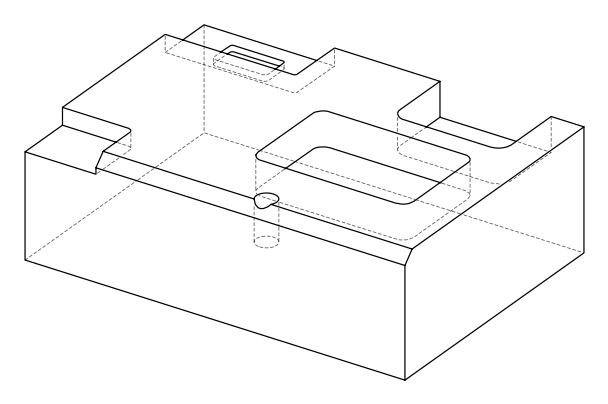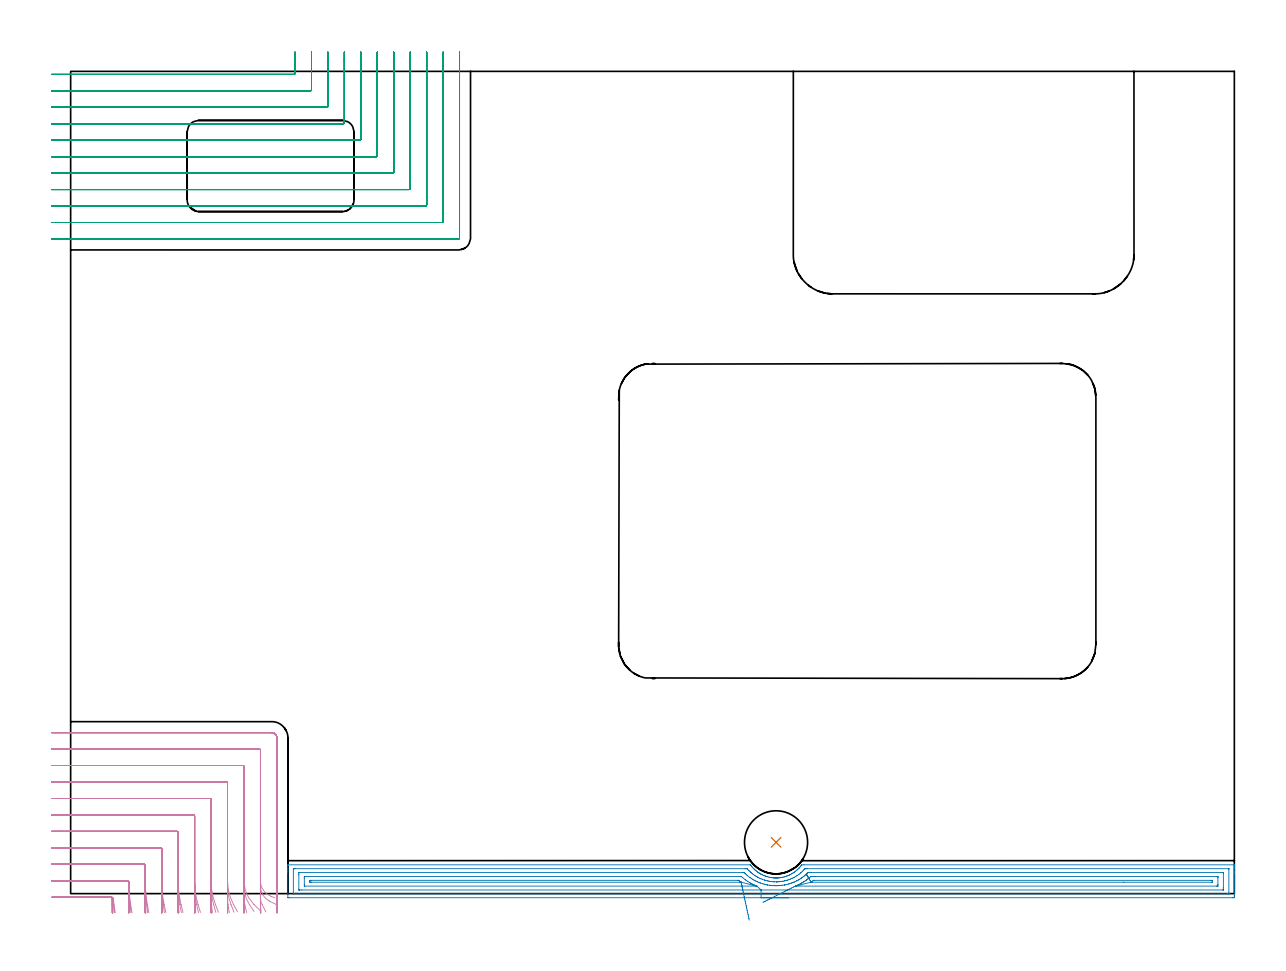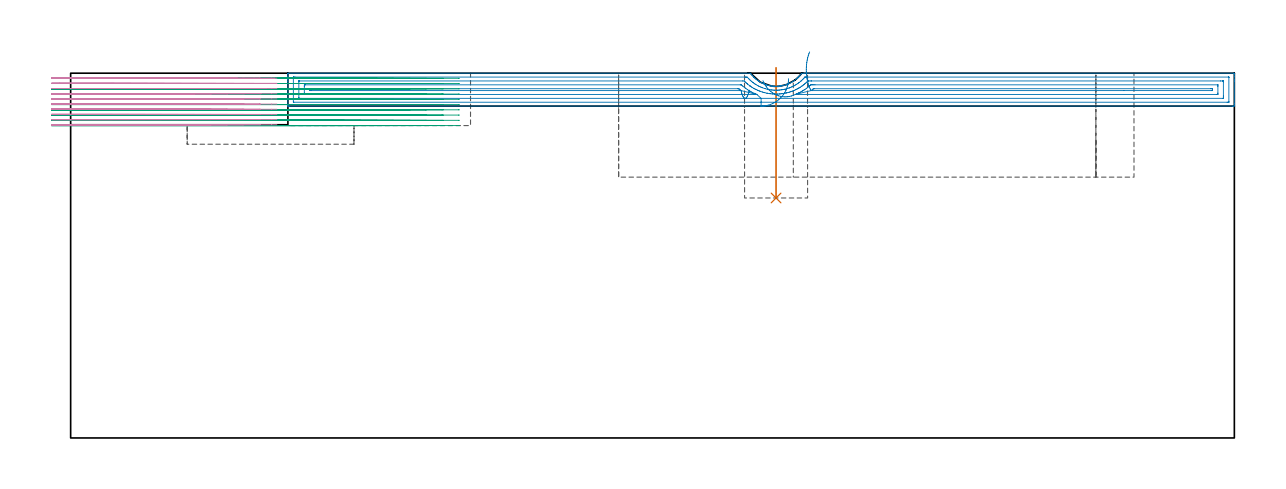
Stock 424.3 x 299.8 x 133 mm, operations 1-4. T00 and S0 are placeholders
(PLAN: 7 operations, 5 tool changes, 116.2 min)
(1 INDEXABLE_INSERT_DRILL_BLIND_HOLE_FROM_SOLID | STEP1POCKET | UGT0302_002 | 0.19 min | 18881 mm3)
(2 AREA_MILL | FG_CHAMFER_SURFACE | UGT0205_001 | 13.93 min | 25195 mm3)
(3 MILL_CORNER_NOTCH_RECTANGULAR | CORNER_NOTCH_RECTANGULAR | NXT0201_009 | Follow Part, ap 2, ae 75% | 37.62 min | 181220 mm3)
(4 MILL_CORNER_NOTCH_RECTANGULAR_1 | CORNER_NOTCH_RECTANGULAR_1 | NXT0201_009 | Follow Part, ap 2, ae 75% | 21.72 min | 92746 mm3)
(5 MILL_RECTANGULAR_POCKET | POCKET_RECTANGULAR_STRAIGHT | UGT0201_094 | Follow Part, ap 5, ae 75% | 22.02 min | 752942 mm3)
(6 MILL_RECTANGULAR_POCKET_1 | POCKET_RECTANGULAR_STRAIGHT_1 | NXT0201_009 | Follow Part, ap 2, ae 75% | 3.01 min | 13669 mm3)
(7 MILL_SLOT | SLOT_PARTIAL_RECTANGULAR | UGT0201_094 | Follow Part, ap 5, ae 75% | 17.73 min | 378411 mm3)
(TOOL UGT0302_002 | Indexable Insert Drill 23mm | D23 PA180 FL50 Z2)
(TOOL UGT0205_001 | Chamfer Mill 20 x 3 x 45 deg. | D20 FL50 Z2)
(TOOL NXT0201_009 | ENDMILL 8mm [2P460-0800-NA 1630] | D8 FL26 Z6)
(TOOL UGT0201_094 | End mill 20 mm | D20 FL38 Z4)
(OP 1 INDEXABLE_INSERT_DRILL_BLIND_HOLE_FROM_SOLID)
G17 G21 G94 G90
T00 M6
G54
G17 G0 G90 X257.2 Y18.7 S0 M3
G43 Z143. H0
G94 G81 G98 Z87.5 F250. R135.
G80
M5
M2
(OP 2 AREA_MILL)
G17 G21 G94 G90
T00 M6
G54
G17 G0 G90 X261.75 Y-1.5 S1061 M3
G43 Z143. H0
Z131.
G94 G1 X261.712 Z130.128 F250.
X261.598 Z129.264
X261.409 Z128.412
X261.147 Z127.58
X260.813 Z126.774
X260.41 Z126.
X259.941 Z125.264
X259.41 Z124.572
X258.821 Z123.929
X258.178 Z123.34
X257.486 Z122.808
X256.75 Z122.34
X255.976 Z121.937
X255.17 Z121.603
X254.338 Z121.341
X253.486 Z121.152
X252.622 Z121.038
X251.75 Z121.
X79.815
X79.252 Y-1.494 Z121.003
X79.21 Y-1.492 Z121.006
X79.2 Y-1.443 Z121.054
Y7.554 Z130.048
Y8.097 Z130.594
Y8.427 Z130.923
Y8.97 Z131.466
Y9.299 Z131.794
Y10.252 Z132.752
X79.203 Y10.378 Z132.87
X79.21 Y10.498 Z132.989
X79.369 Y10.5 Z133.
X247.731
X247.847 Y10.497 Z132.989
X247.893 Y10.447 Z132.942
X248.019 Y10.288 Z132.787
X248.246 Y9.999 Z132.496
X248.465 Y9.736 Z132.23
X248.61 Y9.558 Z132.057
X249.052 Y9.098 Z131.596
X249.144 Y9.009 Z131.507
X249.492 Y8.669 Z131.168
X249.781 Y8.427 Z130.926
X249.96 Y8.277 Z130.776
X250.41 Y7.923 Z130.422
X250.519 Y7.845 Z130.343
X250.61 Y7.78 Z130.278
X250.761 Y7.679 Z130.177
X250.954 Y7.551 Z130.048
X251.046 Y7.493 Z129.991
X251.303 Y7.331 Z129.829
X251.585 Y7.172 Z129.671
X251.704 Y7.104 Z129.603
X252.109 Y6.89 Z129.389
X252.197 Y6.849 Z129.347
X252.74 Y6.618 Z129.116
X253.09 Y6.472 Z128.966
X253.304 Y6.391 Z128.89
X253.325 Y6.383 Z128.883
X253.534 Y6.309 Z128.803
X253.741 Y6.245 Z128.738
X253.982 Y6.171 Z128.663
X254.602 Y6.001 Z128.499
X254.874 Y5.942 Z128.44
X255.32 Y5.86 Z128.359
X255.639 Y5.813 Z128.313
X255.666 Y5.809 Z128.309
X255.767 Y5.796 Z128.292
X256.213 Y5.748 Z128.246
X256.342 Y5.739 Z128.238
X256.66 Y5.721 Z128.212
X256.662
X257.052 Y5.708 Z128.205
X257.106 Y5.707 Z128.202
X257.439 Y5.712 Z128.203
X257.552 Y5.714 Z128.205
X257.588 Y5.715 Z128.208
X257.667 Y5.72 Z128.21
X257.802 Y5.726 Z128.219
X257.876 Y5.729 Z128.225
X257.999 Y5.735 Z128.232
X258.445 Y5.777 Z128.27
X258.449 Z128.271
X258.629 Y5.798 Z128.297
X258.71 Y5.809 Z128.307
X258.892 Y5.833 Z128.33
X259.059 Y5.862 Z128.357
X259.338 Y5.91 Z128.404
X259.565 Y5.954 Z128.452
X259.797 Y6. Z128.499
X260.231 Y6.114 Z128.612
X260.678 Y6.246 Z128.746
X261.104 Y6.391 Z128.89
X261.123 Y6.397 Z128.896
X261.571 Y6.571 Z129.071
X261.828 Y6.682 Z129.181
X262.016 Y6.763 Z129.26
X262.288 Y6.89 Z129.389
X262.909 Y7.225 Z129.724
X263.353 Y7.495 Z129.992
X263.801 Y7.786 Z130.285
X263.879 Y7.845 Z130.343
X264.252 Y8.125 Z130.625
X264.694 Y8.481 Z130.98
X264.906 Y8.669 Z131.168
X264.957 Y8.718 Z131.217
X265.251 Y8.998 Z131.497
X265.587 Y9.336 Z131.835
X265.594 Y9.344 Z131.843
X265.787 Y9.558 Z132.058
X265.85 Y9.633 Z132.133
X266.14 Y9.979 Z132.479
X266.291 Y10.172 Z132.672
X266.507 Y10.448 Z132.947
X266.552 Y10.493 Z132.992
X267.38 Y10.5 Z133.
X424.131
X424.29 Y10.498 Z132.989
X424.297 Y10.378 Z132.87
X424.3 Y10.252 Z132.751
Y9.959 Z132.459
Y9.299 Z131.794
Y8.097 Z130.594
Y7.554 Z130.048
Y-0.571 Z121.926
X424.294 Y-1.172 Z121.325
X424.29 Y-1.493 Z121.004
X424.017 Y-1.497 Z121.001
X423.685 Y-1.5 Z121.
X251.75
Y-0.086 Z122.414
X81.383
X81.251 Y-0.084 Z122.416
X81.22 Y-0.082 Z122.418
X81.211 Y-0.079 Z122.421
X81.207 Y-0.072 Z122.428
X81.203 Y-0.044 Z122.456
X81.2 Y0.093 Z122.593
X81.201 Y8.819 Z131.319
X81.203 Y8.95 Z131.45
X81.208 Y9.054 Z131.554
X81.211 Y9.08 Z131.58
X81.224 Y9.081 Z131.581
X81.265 Y9.083 Z131.583
X81.602 Y9.085 Z131.585
X81.821 Y9.086 Z131.586
X245.944 Y9.085 Z131.585
X246.164
X246.5 Y9.081 Z131.581
X246.664 Y9.079 Z131.579
X246.838 Y8.898 Z131.398
X247.29 Y8.427 Z130.927
X247.731 Y7.986 Z130.486
X247.957 Y7.772 Z130.272
X248.215 Y7.554 Z130.054
X248.624 Y7.22 Z129.72
X248.932 Y6.98 Z129.48
X249.35 Y6.682 Z129.182
X249.517 Y6.568 Z129.068
X249.86 Y6.346 Z128.846
X250.41 Y6.028 Z128.528
X250.498 Y5.98 Z128.48
X250.83 Y5.809 Z128.309
X251.303 Y5.586 Z128.086
X251.717 Y5.405 Z127.905
X252.197 Y5.211 Z127.711
X252.975 Y4.936 Z127.436
X253.09 Y4.9 Z127.4
X253.144 Y4.884 Z127.384
X253.983 Y4.663 Z127.163
X254.342 Y4.585 Z127.085
X254.876 Y4.488 Z126.988
X255.416 Y4.409 Z126.909
X255.769 Y4.371 Z126.871
X256.4 Y4.32 Z126.82
X256.662 Y4.308 Z126.808
X257.318 Y4.296 Z126.796
X257.478 Y4.294 Z126.794
X257.502
X257.526 Y4.295 Z126.795
X257.556 Y4.296 Z126.796
X258.174 Y4.332 Z126.832
X258.449 Y4.355 Z126.855
X258.984 Y4.413 Z126.913
X259.342 Y4.461 Z126.961
X259.757 Y4.531 Z127.031
X260.235 Y4.625 Z127.125
X260.495 Y4.682 Z127.182
X261.128 Y4.849 Z127.349
X261.198 Y4.868 Z127.368
X261.427 Y4.936 Z127.436
X261.934 Y5.107 Z127.607
X262.021 Y5.138 Z127.638
X262.511 Y5.331 Z127.831
X262.915 Y5.501 Z128.001
X263.132 Y5.597 Z128.097
X263.572 Y5.809 Z128.309
X263.758 Y5.906 Z128.406
X263.808 Y5.932 Z128.432
X264.291 Y6.209 Z128.709
X264.701 Y6.458 Z128.958
X265.044 Y6.682 Z129.182
X265.364 Y6.906 Z129.406
X265.594 Y7.079 Z129.579
X266.193 Y7.554 Z130.054
X266.351 Y7.687 Z130.187
X266.487 Y7.808 Z130.308
X266.806 Y8.115 Z130.615
X267.123 Y8.427 Z130.927
X267.248 Y8.556 Z131.056
X267.38 Y8.698 Z131.198
X267.667 Y9.02 Z131.52
X267.708 Y9.062 Z131.562
X267.73 Y9.079 Z131.579
X267.768 Y9.081 Z131.581
X267.936 Y9.083 Z131.583
X268.274 Y9.085 Z131.585
X268.492 Y9.086 Z131.586
X422.117 Y9.085 Z131.585
X422.249 Y9.084 Z131.584
X422.28 Y9.082 Z131.582
X422.289 Y9.079 Z131.579
X422.293 Y9.072 Z131.572
X422.297 Y9.044 Z131.544
X422.3 Y8.907 Z131.407
Y0.181 Z122.681
X422.297 Y0.05 Z122.55
X422.292 Y-0.054 Z122.446
X422.289 Y-0.08 Z122.42
X422.276 Y-0.081 Z122.419
X422.235 Y-0.083 Z122.417
X421.898 Y-0.085 Z122.415
X421.679 Y-0.086 Z122.414
X251.75
Y1.328 Z123.828
X84.281
X83.507 Y1.33 Z123.83
X83.388 Y1.332 Z123.832
X83.269 Y1.335 Z123.835
X83.209 Y1.342 Z123.842
X83.206 Y1.385 Z123.885
X83.203 Y1.446 Z123.946
X83.2 Y1.629 Z124.129
Y6.865 Z129.365
X83.205 Y7.554 Z130.054
X83.208 Y7.645 Z130.145
X83.21 Y7.663 Z130.163
X83.23 Y7.666 Z130.166
X83.27 Y7.669 Z130.169
X83.388 Y7.671 Z130.171
X245.051
X245.567 Y7.665 Z130.165
X245.615 Y7.629 Z130.129
X245.696 Y7.554 Z130.054
X245.944 Y7.316 Z129.816
X246.276 Y7.002 Z129.502
X246.642 Y6.682 Z129.182
X246.838 Y6.518 Z129.018
X247.69 Y5.849 Z128.349
X247.731 Y5.82 Z128.32
X247.747 Y5.809 Z128.309
X248.271 Y5.463 Z127.963
X248.624 Y5.242 Z127.742
X249.149 Y4.936 Z127.436
X249.517 Y4.737 Z127.237
X249.938 Y4.525 Z127.025
X250.41 Y4.316 Z126.816
X251.001 Y4.064 Z126.564
X251.303 Y3.946 Z126.446
X251.499 Y3.873 Z126.373
X252.197 Y3.64 Z126.14
X252.812 Y3.462 Z125.962
X253.09 Y3.39 Z125.89
X253.94 Y3.191 Z125.691
X253.983 Y3.183 Z125.683
X253.993 Y3.181 Z125.681
X254.876 Y3.043 Z125.543
X255.053 Y3.018 Z125.518
X255.769 Y2.948 Z125.448
X256.041 Y2.926 Z125.426
X256.662 Y2.894 Z125.394
X256.971 Y2.889 Z125.389
X257.556 Y2.888 Z125.388
X257.855 Y2.899 Z125.399
X258.449 Y2.931 Z125.431
X258.694 Y2.952 Z125.452
X259.342 Y3.021 Z125.521
X259.496 Y3.041 Z125.541
X260.235 Y3.152 Z125.652
X260.269 Y3.158 Z125.658
X260.444 Y3.191 Z125.691
X261.005 Y3.311 Z125.811
X261.128 Y3.341 Z125.841
X261.709 Y3.496 Z125.996
X262.021 Y3.585 Z126.085
X262.393 Y3.701 Z126.201
X262.915 Y3.875 Z126.375
X263.056 Y3.926 Z126.426
X263.418 Y4.064 Z126.564
X263.692 Y4.177 Z126.677
X263.808 Y4.227 Z126.727
X264.305 Y4.451 Z126.951
X264.701 Y4.645 Z127.145
X264.896 Y4.746 Z127.246
X265.251 Y4.936 Z127.436
X265.468 Y5.059 Z127.559
X265.594 Y5.132 Z127.632
X266.019 Y5.394 Z127.894
X266.487 Y5.695 Z128.195
X266.556 Y5.742 Z128.242
X266.649 Y5.809 Z128.309
X267.062 Y6.12 Z128.62
X267.38 Y6.364 Z128.864
X267.558 Y6.508 Z129.008
X267.767 Y6.682 Z129.182
X268.033 Y6.916 Z129.416
X268.274 Y7.135 Z129.635
X268.49 Y7.343 Z129.843
X268.71 Y7.554 Z130.054
X268.823 Y7.661 Z130.161
X269.047 Y7.667 Z130.167
X269.167 Y7.669 Z130.169
X269.94 Y7.671 Z130.171
X270.06 Y7.672 Z130.172
X419.219
X419.993 Y7.67 Z130.17
X420.112 Y7.668 Z130.168
X420.231 Y7.665 Z130.165
X420.291 Y7.658 Z130.158
X420.294 Y7.615 Z130.115
X420.297 Y7.554 Z130.054
X420.3 Y7.371 Z129.871
Y2.135 Z124.635
X420.295 Y1.446 Z123.946
X420.292 Y1.355 Z123.855
X420.29 Y1.337 Z123.837
X420.27 Y1.334 Z123.834
X420.23 Y1.331 Z123.831
X420.112 Y1.329 Z123.829
X251.75 Y1.328 Z123.828
X250.183 Y2.754 Z125.254
X250.136 Y2.75 Z125.25
X250.044 Y2.745 Z125.245
X249.975 Y2.743 Z125.243
X85.336
X85.294 Y2.744 Z125.244
X85.251 Y2.746 Z125.246
X85.219 Y2.749 Z125.249
X85.21 Y2.755 Z125.255
X85.208 Y2.776 Z125.276
X85.2 Y3.166 Z125.666
Y3.191 Z125.691
Y5.784 Z128.284
X85.201 Y5.809 Z128.309
X85.21 Y6.232 Z128.732
X85.213 Y6.251 Z128.751
X85.252 Y6.253 Z128.753
X85.333 Y6.255 Z128.755
X85.456 Y6.257 Z128.757
X85.609
X244.158
X244.375 Y6.255 Z128.755
X244.483 Y6.253 Z128.753
X244.533 Y6.251 Z128.751
X245.055 Y5.809 Z128.309
X245.944 Y5.11 Z127.61
X246.173 Y4.936 Z127.436
X246.838 Y4.476 Z126.976
X247.497 Y4.064 Z126.564
X247.731 Y3.925 Z126.425
X248.068 Y3.734 Z126.234
X248.624 Y3.454 Z125.954
X249.179 Y3.191 Z125.691
X249.517 Y3.042 Z125.542
X250.183 Y2.754 Z125.254
X244.442 Y4.162 Z126.662
X244.439 Y4.16 Z126.66
X244.409 Y4.158 Z126.658
X244.158 Y4.157 Z126.657
X244.063
X87.759
X87.426 Y4.158 Z126.658
X87.259 Y4.16 Z126.66
X87.22 Y4.163 Z126.663
X87.21 Y4.165 Z126.665
X87.207 Y4.179 Z126.679
X87.204 Y4.233 Z126.733
X87.202 Y4.701 Z127.201
X87.206 Y4.777 Z127.277
X87.21 Y4.828 Z127.328
X87.24 Y4.836 Z127.336
X87.854 Y4.843 Z127.343
X243.265
X243.361 Y4.842 Z127.342
X243.535 Y4.838 Z127.338
X243.576 Y4.836 Z127.336
X243.625 Y4.808 Z127.308
X243.707 Y4.747 Z127.247
X243.851 Y4.637 Z127.137
X244.158 Y4.395 Z126.895
X244.372 Y4.225 Z126.725
X244.407 Y4.196 Z126.696
X244.442 Y4.164 Z126.664
Y4.162 Z126.662
X244.58 Y3.526 Z126.08
X244.727 Y2.844 Z125.556
X244.883 Y2.12 Z125.096
X245.048 Y1.359 Z124.702
X245.219 Y0.567 Z124.377
X245.395 Y-0.249 Z124.125
X245.575 Y-1.083 Z123.946
X245.758 Y-1.93 Z123.842
X245.942 Y-2.782 Z123.813
X246.126 Y-3.634 Z123.861
X246.309 Y-4.478 Z123.985
X246.488 Y-5.308 Z124.184
X246.663 Y-6.118 Z124.455
X246.833 Y-6.902 Z124.798
X246.995 Y-7.654 Z125.21
X247.149 Y-8.368 Z125.687
X247.294 Y-9.039 Z126.226
X247.429 Y-9.661 Z126.823
G0 X252.419 Y-3.192 Z130.273
G1 X252.769 Y-3.015 Z129.494
X253.179 Y-2.809 Z128.752
X253.645 Y-2.574 Z128.053
X254.163 Y-2.313 Z127.402
X254.73 Y-2.028 Z126.804
X255.342 Y-1.719 Z126.263
X255.993 Y-1.391 Z125.784
X256.679 Y-1.046 Z125.371
X257.395 Y-0.685 Z125.026
X258.135 Y-0.313 Z124.753
X258.893 Y0.069 Z124.552
X259.664 Y0.458 Z124.427
X260.442 Y0.849 Z124.377
X261.221 Y1.242 Z124.403
X261.995 Y1.631 Z124.505
X262.758 Y2.015 Z124.682
X263.504 Y2.391 Z124.933
X264.228 Y2.756 Z125.256
X264.244 Y2.764 Z125.264
X264.285 Y2.783 Z125.283
X264.701 Y2.956 Z125.456
X264.868 Y3.028 Z125.528
X265.242 Y3.191 Z125.691
X265.48 Y3.302 Z125.802
X265.594 Y3.358 Z125.858
X266.067 Y3.601 Z126.101
X266.487 Y3.826 Z126.326
X266.642 Y3.913 Z126.413
X266.905 Y4.064 Z126.564
X267.198 Y4.242 Z126.742
X267.38 Y4.356 Z126.856
X267.734 Y4.591 Z127.091
X268.241 Y4.936 Z127.436
X268.26 Y4.95 Z127.45
X268.274 Y4.96 Z127.46
X268.757 Y5.336 Z127.836
X269.167 Y5.657 Z128.157
X269.251 Y5.726 Z128.226
X269.348 Y5.809 Z128.309
X269.723 Y6.138 Z128.638
X269.841 Y6.24 Z128.74
X270.06 Y6.25 Z128.75
X270.516 Y6.255 Z128.755
X270.953 Y6.257 Z128.757
X271.387
X418.164
X418.206 Y6.256 Z128.756
X418.249 Y6.254 Z128.754
X418.281 Y6.251 Z128.751
X418.29 Y6.245 Z128.745
X418.292 Y6.224 Z128.724
X418.3 Y5.834 Z128.334
Y5.809 Z128.309
Y3.216 Z125.716
X418.299 Y3.191 Z125.691
X418.29 Y2.768 Z125.268
X418.287 Y2.749 Z125.249
X418.248 Y2.747 Z125.247
X418.167 Y2.745 Z125.245
X418.044 Y2.743 Z125.243
X417.891
X264.701
X264.263 Y2.746 Z125.246
X264.245 Y2.749 Z125.249
X264.228 Y2.756 Z125.256
X269.959 Y4.163 Z126.663
X270.702 Y4.746 Z127.246
X270.795 Y4.815 Z127.315
X270.826 Y4.836 Z127.336
X270.866 Y4.839 Z127.339
X270.953 Y4.842 Z127.342
X271.049 Y4.843 Z127.343
X271.144
X415.741
X416.074 Y4.842 Z127.342
X416.241 Y4.84 Z127.34
X416.28 Y4.837 Z127.337
X416.29 Y4.835 Z127.335
X416.293 Y4.821 Z127.321
X416.296 Y4.767 Z127.267
X416.298 Y4.299 Z126.799
X416.292 Y4.181 Z126.681
X416.29 Y4.166 Z126.666
X416.26 Y4.163 Z126.663
X416.173 Y4.16 Z126.66
X415.997 Y4.158 Z126.658
X383.994 Y4.157 Z126.657
X270.34
X270.06 Y4.158 Z126.658
X269.962 Y4.16 Z126.66
X269.959 Y4.161 Z126.661
Y4.163 Z126.663
X269.641 Y4.711 Z127.262
X269.35 Y5.213 Z127.914
X269.089 Y5.663 Z128.614
X268.859 Y6.059 Z129.356
X268.663 Y6.397 Z130.136
X268.502 Y6.676 Z130.947
X268.376 Y6.892 Z131.783
X268.288 Y7.044 Z132.637
X268.237 Y7.131 Z133.504
X268.225 Y7.153 Z134.376
X268.251 Y7.108 Z135.247
X268.314 Y6.999 Z136.11
X268.415 Y6.824 Z136.959
X268.553 Y6.586 Z137.787
X268.727 Y6.287 Z138.588
X268.935 Y5.929 Z139.355
X269.175 Y5.514 Z140.084
X269.447 Y5.045 Z140.768
G0 Z143.
M5
M2
(OP 3 MILL_CORNER_NOTCH_RECTANGULAR)
G17 G21 G94 G90
T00 M6
G54
G17 G0 G90 X-7. Y298.7 S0 M3
G43 Z143.059 H1
Z131.143
G94 G1 X-4. F250.
X81.405 F500.
G3 X81.8 Y299.095 R0.4
G1 Y303.8
Y306.8 F250.
G0 Z143.059
X-7. Y292.7
Z131.143
G1 X-4.
X87.405 F500.
G3 X87.8 Y293.095 R0.4
G1 Y303.8
Y306.8 F250.
G0 Z143.059
X-7. Y286.7
Z131.143
G1 X-4.
X93.405 F500.
G3 X93.8 Y287.095 R0.4
G1 Y303.8
Y306.8 F250.
G0 Z143.059
X-7. Y280.7
Z131.143
G1 X-4.
X99.404 F500.
G3 X99.8 Y281.096 R0.4
G1 Y303.8
Y306.8 F250.
G0 Z143.059
X-7. Y274.7
Z131.143
G1 X-4.
X105.404 F500.
G3 X105.8 Y275.096 R0.4
G1 Y303.8
Y306.8 F250.
G0 Z143.059
X-7. Y268.7
Z131.143
G1 X-4.
X111.404 F500.
G3 X111.8 Y269.096 R0.4
G1 Y303.8
Y306.8 F250.
G0 Z143.059
X-7. Y262.7
Z131.143
G1 X-4.
X117.404 F500.
G3 X117.8 Y263.096 R0.4
G1 Y303.8
Y306.8 F250.
G0 Z143.059
X-7. Y256.7
Z131.143
G1 X-4.
X123.404 F500.
G3 X123.8 Y257.096 R0.4
G1 Y303.8
Y306.8 F250.
G0 Z143.059
X-7. Y250.7
Z131.143
G1 X-4.
X129.403 F500.
G3 X129.8 Y251.097 R0.4
G1 Y303.8
Y306.8 F250.
G0 Z143.059
X-7. Y244.7
Z131.143
G1 X-4.
X135.403 F500.
G3 X135.8 Y245.097 R0.4
G1 Y303.8
Y306.8 F250.
G0 Z143.059
X-7. Y238.7
Z131.143
G1 X-4.
X141.403 F500.
G3 X141.8 Y239.097 R0.4
G1 Y303.8
Y306.8 F250.
G0 Z143.059
X-7. Y298.7
Z129.227
G1 X-4.
X81.405 F500.
G3 X81.8 Y299.095 R0.4
G1 Y303.8
Y306.8 F250.
G0 Z143.059
X-7. Y292.7
Z129.227
G1 X-4.
X87.405 F500.
G3 X87.8 Y293.095 R0.4
G1 Y303.8
Y306.8 F250.
G0 Z143.059
X-7. Y286.7
Z129.227
G1 X-4.
X93.405 F500.
G3 X93.8 Y287.095 R0.4
G1 Y303.8
Y306.8 F250.
G0 Z143.059
X-7. Y280.7
Z129.227
G1 X-4.
X99.404 F500.
G3 X99.8 Y281.096 R0.4
G1 Y303.8
Y306.8 F250.
G0 Z143.059
X-7. Y274.7
Z129.227
G1 X-4.
X105.404 F500.
G3 X105.8 Y275.096 R0.4
G1 Y303.8
Y306.8 F250.
G0 Z143.059
X-7. Y268.7
Z129.227
G1 X-4.
X111.404 F500.
G3 X111.8 Y269.096 R0.4
G1 Y303.8
Y306.8 F250.
G0 Z143.059
X-7. Y262.7
Z129.227
G1 X-4.
X117.404 F500.
G3 X117.8 Y263.096 R0.4
G1 Y303.8
Y306.8 F250.
G0 Z143.059
X-7. Y256.7
Z129.227
G1 X-4.
X123.404 F500.
G3 X123.8 Y257.096 R0.4
G1 Y303.8
Y306.8 F250.
G0 Z143.059
X-7. Y250.7
Z129.227
G1 X-4.
X129.403 F500.
G3 X129.8 Y251.097 R0.4
G1 Y303.8
Y306.8 F250.
G0 Z143.059
X-7. Y244.7
Z129.227
G1 X-4.
X135.403 F500.
G3 X135.8 Y245.097 R0.4
G1 Y303.8
Y306.8 F250.
G0 Z143.059
X-7. Y238.7
Z129.227
G1 X-4.
X141.403 F500.
G3 X141.8 Y239.097 R0.4
G1 Y303.8
Y306.8 F250.
G0 Z143.059
X-7. Y298.7
Z127.311
G1 X-4.
X81.405 F500.
G3 X81.8 Y299.095 R0.4
G1 Y303.8
Y306.8 F250.
G0 Z143.059
X-7. Y292.7
Z127.311
G1 X-4.
X87.405 F500.
G3 X87.8 Y293.095 R0.4
G1 Y303.8
Y306.8 F250.
G0 Z143.059
X-7. Y286.7
Z127.311
G1 X-4.
X93.405 F500.
G3 X93.8 Y287.095 R0.4
G1 Y303.8
Y306.8 F250.
G0 Z143.059
X-7. Y280.7
Z127.311
G1 X-4.
X99.404 F500.
G3 X99.8 Y281.096 R0.4
G1 Y303.8
Y306.8 F250.
G0 Z143.059
X-7. Y274.7
Z127.311
G1 X-4.
X105.404 F500.
G3 X105.8 Y275.096 R0.4
G1 Y303.8
Y306.8 F250.
G0 Z143.059
X-7. Y268.7
Z127.311
G1 X-4.
X111.404 F500.
G3 X111.8 Y269.096 R0.4
G1 Y303.8
Y306.8 F250.
G0 Z143.059
X-7. Y262.7
Z127.311
G1 X-4.
X117.404 F500.
G3 X117.8 Y263.096 R0.4
G1 Y303.8
Y306.8 F250.
G0 Z143.059
X-7. Y256.7
Z127.311
G1 X-4.
X123.404 F500.
G3 X123.8 Y257.096 R0.4
G1 Y303.8
Y306.8 F250.
G0 Z143.059
X-7. Y250.7
Z127.311
G1 X-4.
X129.403 F500.
G3 X129.8 Y251.097 R0.4
G1 Y303.8
Y306.8 F250.
G0 Z143.059
X-7. Y244.7
Z127.311
G1 X-4.
X135.403 F500.
G3 X135.8 Y245.097 R0.4
G1 Y303.8
Y306.8 F250.
G0 Z143.059
X-7. Y238.7
Z127.311
G1 X-4.
X141.403 F500.
G3 X141.8 Y239.097 R0.4
G1 Y303.8
Y306.8 F250.
G0 Z143.059
X-7. Y298.7
Z125.395
G1 X-4.
X81.405 F500.
G3 X81.8 Y299.095 R0.4
G1 Y303.8
Y306.8 F250.
G0 Z143.059
X-7. Y292.7
Z125.395
G1 X-4.
X87.405 F500.
G3 X87.8 Y293.095 R0.4
G1 Y303.8
Y306.8 F250.
G0 Z143.059
X-7. Y286.7
Z125.395
G1 X-4.
X93.405 F500.
G3 X93.8 Y287.095 R0.4
G1 Y303.8
Y306.8 F250.
G0 Z143.059
X-7. Y280.7
Z125.395
G1 X-4.
X99.404 F500.
G3 X99.8 Y281.096 R0.4
G1 Y303.8
Y306.8 F250.
G0 Z143.059
X-7. Y274.7
Z125.395
G1 X-4.
X105.404 F500.
G3 X105.8 Y275.096 R0.4
G1 Y303.8
Y306.8 F250.
G0 Z143.059
X-7. Y268.7
Z125.395
G1 X-4.
X111.404 F500.
G3 X111.8 Y269.096 R0.4
G1 Y303.8
Y306.8 F250.
G0 Z143.059
X-7. Y262.7
Z125.395
G1 X-4.
X117.404 F500.
G3 X117.8 Y263.096 R0.4
G1 Y303.8
Y306.8 F250.
G0 Z143.059
X-7. Y256.7
Z125.395
G1 X-4.
X123.404 F500.
G3 X123.8 Y257.096 R0.4
G1 Y303.8
Y306.8 F250.
G0 Z143.059
X-7. Y250.7
Z125.395
G1 X-4.
X129.403 F500.
G3 X129.8 Y251.097 R0.4
G1 Y303.8
Y306.8 F250.
G0 Z143.059
X-7. Y244.7
Z125.395
G1 X-4.
X135.403 F500.
G3 X135.8 Y245.097 R0.4
G1 Y303.8
Y306.8 F250.
G0 Z143.059
X-7. Y238.7
Z125.395
G1 X-4.
X141.403 F500.
G3 X141.8 Y239.097 R0.4
G1 Y303.8
Y306.8 F250.
G0 Z143.059
X-7. Y298.7
Z123.479
G1 X-4.
X81.405 F500.
G3 X81.8 Y299.095 R0.4
G1 Y303.8
Y306.8 F250.
G0 Z143.059
X-7. Y292.7
Z123.479
G1 X-4.
X87.405 F500.
G3 X87.8 Y293.095 R0.4
G1 Y303.8
Y306.8 F250.
G0 Z143.059
X-7. Y286.7
Z123.479
G1 X-4.
X93.405 F500.
G3 X93.8 Y287.095 R0.4
G1 Y303.8
Y306.8 F250.
G0 Z143.059
X-7. Y280.7
Z123.479
G1 X-4.
X99.404 F500.
G3 X99.8 Y281.096 R0.4
G1 Y303.8
Y306.8 F250.
G0 Z143.059
X-7. Y274.7
Z123.479
G1 X-4.
X105.404 F500.
G3 X105.8 Y275.096 R0.4
G1 Y303.8
Y306.8 F250.
G0 Z143.059
X-7. Y268.7
Z123.479
G1 X-4.
X111.404 F500.
G3 X111.8 Y269.096 R0.4
G1 Y303.8
Y306.8 F250.
G0 Z143.059
X-7. Y262.7
Z123.479
G1 X-4.
X117.404 F500.
G3 X117.8 Y263.096 R0.4
G1 Y303.8
Y306.8 F250.
G0 Z143.059
X-7. Y256.7
Z123.479
G1 X-4.
X123.404 F500.
G3 X123.8 Y257.096 R0.4
G1 Y303.8
Y306.8 F250.
G0 Z143.059
X-7. Y250.7
Z123.479
G1 X-4.
X129.403 F500.
G3 X129.8 Y251.097 R0.4
G1 Y303.8
Y306.8 F250.
G0 Z143.059
X-7. Y244.7
Z123.479
G1 X-4.
X135.403 F500.
G3 X135.8 Y245.097 R0.4
G1 Y303.8
Y306.8 F250.
G0 Z143.059
X-7. Y238.7
Z123.479
G1 X-4.
X141.403 F500.
G3 X141.8 Y239.097 R0.4
G1 Y303.8
Y306.8 F250.
G0 Z143.059
X-7. Y298.7
Z121.563
G1 X-4.
X81.405 F500.
G3 X81.8 Y299.095 R0.4
G1 Y303.8
Y306.8 F250.
G0 Z143.059
X-7. Y292.7
Z121.563
G1 X-4.
X87.405 F500.
G3 X87.8 Y293.095 R0.4
G1 Y303.8
Y306.8 F250.
G0 Z143.059
X-7. Y286.7
Z121.563
G1 X-4.
X93.405 F500.
G3 X93.8 Y287.095 R0.4
G1 Y303.8
Y306.8 F250.
G0 Z143.059
X-7. Y280.7
Z121.563
G1 X-4.
X99.404 F500.
G3 X99.8 Y281.096 R0.4
G1 Y303.8
Y306.8 F250.
G0 Z143.059
X-7. Y274.7
Z121.563
G1 X-4.
X105.404 F500.
G3 X105.8 Y275.096 R0.4
G1 Y303.8
Y306.8 F250.
G0 Z143.059
X-7. Y268.7
Z121.563
G1 X-4.
X111.404 F500.
G3 X111.8 Y269.096 R0.4
G1 Y303.8
Y306.8 F250.
G0 Z143.059
X-7. Y262.7
Z121.563
G1 X-4.
X117.404 F500.
G3 X117.8 Y263.096 R0.4
G1 Y303.8
Y306.8 F250.
G0 Z143.059
X-7. Y256.7
Z121.563
G1 X-4.
X123.404 F500.
G3 X123.8 Y257.096 R0.4
G1 Y303.8
Y306.8 F250.
G0 Z143.059
X-7. Y250.7
Z121.563
G1 X-4.
X129.403 F500.
G3 X129.8 Y251.097 R0.4
G1 Y303.8
Y306.8 F250.
G0 Z143.059
X-7. Y244.7
Z121.563
G1 X-4.
X135.403 F500.
G3 X135.8 Y245.097 R0.4
G1 Y303.8
Y306.8 F250.
G0 Z143.059
X-7. Y238.7
Z121.563
G1 X-4.
X141.403 F500.
G3 X141.8 Y239.097 R0.4
G1 Y303.8
Y306.8 F250.
G0 Z143.059
X-7. Y298.7
Z119.648
G1 X-4.
X81.405 F500.
G3 X81.8 Y299.095 R0.4
G1 Y303.8
Y306.8 F250.
G0 Z143.059
X-7. Y292.7
Z119.648
G1 X-4.
X87.405 F500.
G3 X87.8 Y293.095 R0.4
G1 Y303.8
Y306.8 F250.
G0 Z143.059
X-7. Y286.7
Z119.648
G1 X-4.
X93.405 F500.
G3 X93.8 Y287.095 R0.4
G1 Y303.8
Y306.8 F250.
G0 Z143.059
X-7. Y280.7
Z119.648
G1 X-4.
X99.404 F500.
G3 X99.8 Y281.096 R0.4
G1 Y303.8
Y306.8 F250.
G0 Z143.059
X-7. Y274.7
Z119.648
G1 X-4.
X105.404 F500.
G3 X105.8 Y275.096 R0.4
G1 Y303.8
Y306.8 F250.
G0 Z143.059
X-7. Y268.7
Z119.648
G1 X-4.
X111.404 F500.
G3 X111.8 Y269.096 R0.4
G1 Y303.8
Y306.8 F250.
G0 Z143.059
X-7. Y262.7
Z119.648
G1 X-4.
X117.404 F500.
G3 X117.8 Y263.096 R0.4
G1 Y303.8
Y306.8 F250.
G0 Z143.059
X-7. Y256.7
Z119.648
G1 X-4.
X123.404 F500.
G3 X123.8 Y257.096 R0.4
G1 Y303.8
Y306.8 F250.
G0 Z143.059
X-7. Y250.7
Z119.648
G1 X-4.
X129.403 F500.
G3 X129.8 Y251.097 R0.4
G1 Y303.8
Y306.8 F250.
G0 Z143.059
X-7. Y244.7
Z119.648
G1 X-4.
X135.403 F500.
G3 X135.8 Y245.097 R0.4
G1 Y303.8
Y306.8 F250.
G0 Z143.059
X-7. Y238.7
Z119.648
G1 X-4.
X141.403 F500.
G3 X141.8 Y239.097 R0.4
G1 Y303.8
Y306.8 F250.
G0 Z143.059
X-7. Y298.7
Z117.732
G1 X-4.
X81.405 F500.
G3 X81.8 Y299.095 R0.4
G1 Y303.8
Y306.8 F250.
G0 Z143.059
X-7. Y292.7
Z117.732
G1 X-4.
X87.405 F500.
G3 X87.8 Y293.095 R0.4
G1 Y303.8
Y306.8 F250.
G0 Z143.059
X-7. Y286.7
Z117.732
G1 X-4.
X93.405 F500.
G3 X93.8 Y287.095 R0.4
G1 Y303.8
Y306.8 F250.
G0 Z143.059
X-7. Y280.7
Z117.732
G1 X-4.
X99.404 F500.
G3 X99.8 Y281.096 R0.4
G1 Y303.8
Y306.8 F250.
G0 Z143.059
X-7. Y274.7
Z117.732
G1 X-4.
X105.404 F500.
G3 X105.8 Y275.096 R0.4
G1 Y303.8
Y306.8 F250.
G0 Z143.059
X-7. Y268.7
Z117.732
G1 X-4.
X111.404 F500.
G3 X111.8 Y269.096 R0.4
G1 Y303.8
Y306.8 F250.
G0 Z143.059
X-7. Y262.7
Z117.732
G1 X-4.
X117.404 F500.
G3 X117.8 Y263.096 R0.4
G1 Y303.8
Y306.8 F250.
G0 Z143.059
X-7. Y256.7
Z117.732
G1 X-4.
X123.404 F500.
G3 X123.8 Y257.096 R0.4
G1 Y303.8
Y306.8 F250.
G0 Z143.059
X-7. Y250.7
Z117.732
G1 X-4.
X129.403 F500.
G3 X129.8 Y251.097 R0.4
G1 Y303.8
Y306.8 F250.
G0 Z143.059
X-7. Y244.7
Z117.732
G1 X-4.
X135.403 F500.
G3 X135.8 Y245.097 R0.4
G1 Y303.8
Y306.8 F250.
G0 Z143.059
X-7. Y238.7
Z117.732
G1 X-4.
X141.403 F500.
G3 X141.8 Y239.097 R0.4
G1 Y303.8
Y306.8 F250.
G0 Z143.059
X-7. Y298.7
Z115.816
G1 X-4.
X81.405 F500.
G3 X81.8 Y299.095 R0.4
G1 Y303.8
Y306.8 F250.
G0 Z143.059
X-7. Y292.7
Z115.816
G1 X-4.
X87.405 F500.
G3 X87.8 Y293.095 R0.4
G1 Y303.8
Y306.8 F250.
G0 Z143.059
X-7. Y286.7
Z115.816
G1 X-4.
X93.405 F500.
G3 X93.8 Y287.095 R0.4
G1 Y303.8
Y306.8 F250.
G0 Z143.059
X-7. Y280.7
Z115.816
G1 X-4.
X99.404 F500.
G3 X99.8 Y281.096 R0.4
G1 Y303.8
Y306.8 F250.
G0 Z143.059
X-7. Y274.7
Z115.816
G1 X-4.
X105.404 F500.
G3 X105.8 Y275.096 R0.4
G1 Y303.8
Y306.8 F250.
G0 Z143.059
X-7. Y268.7
Z115.816
G1 X-4.
X111.404 F500.
G3 X111.8 Y269.096 R0.4
G1 Y303.8
Y306.8 F250.
G0 Z143.059
X-7. Y262.7
Z115.816
G1 X-4.
X117.404 F500.
G3 X117.8 Y263.096 R0.4
G1 Y303.8
Y306.8 F250.
G0 Z143.059
X-7. Y256.7
Z115.816
G1 X-4.
X123.404 F500.
G3 X123.8 Y257.096 R0.4
G1 Y303.8
Y306.8 F250.
G0 Z143.059
X-7. Y250.7
Z115.816
G1 X-4.
X129.403 F500.
G3 X129.8 Y251.097 R0.4
G1 Y303.8
Y306.8 F250.
G0 Z143.059
X-7. Y244.7
Z115.816
G1 X-4.
X135.403 F500.
G3 X135.8 Y245.097 R0.4
G1 Y303.8
Y306.8 F250.
G0 Z143.059
X-7. Y238.7
Z115.816
G1 X-4.
X141.403 F500.
G3 X141.8 Y239.097 R0.4
G1 Y303.8
Y306.8 F250.
G0 Z143.059
X-7. Y298.7
Z113.9
G1 X-4.
X81.405 F500.
G3 X81.8 Y299.095 R0.4
G1 Y303.8
Y306.8 F250.
G0 Z143.059
X-7. Y292.7
Z113.9
G1 X-4.
X87.405 F500.
G3 X87.8 Y293.095 R0.4
G1 Y303.8
Y306.8 F250.
G0 Z143.059
X-7. Y286.7
Z113.9
G1 X-4.
X93.405 F500.
G3 X93.8 Y287.095 R0.4
G1 Y303.8
Y306.8 F250.
G0 Z143.059
X-7. Y280.7
Z113.9
G1 X-4.
X99.404 F500.
G3 X99.8 Y281.096 R0.4
G1 Y303.8
Y306.8 F250.
G0 Z143.059
X-7. Y274.7
Z113.9
G1 X-4.
X105.404 F500.
G3 X105.8 Y275.096 R0.4
G1 Y303.8
Y306.8 F250.
G0 Z143.059
X-7. Y268.7
Z113.9
G1 X-4.
X111.404 F500.
G3 X111.8 Y269.096 R0.4
G1 Y303.8
Y306.8 F250.
G0 Z143.059
X-7. Y262.7
Z113.9
G1 X-4.
X117.404 F500.
G3 X117.8 Y263.096 R0.4
G1 Y303.8
Y306.8 F250.
G0 Z143.059
X-7. Y256.7
Z113.9
G1 X-4.
X123.404 F500.
G3 X123.8 Y257.096 R0.4
G1 Y303.8
Y306.8 F250.
G0 Z143.059
X-7. Y250.7
Z113.9
G1 X-4.
X129.403 F500.
G3 X129.8 Y251.097 R0.4
G1 Y303.8
Y306.8 F250.
G0 Z143.059
X-7. Y244.7
Z113.9
G1 X-4.
X135.403 F500.
G3 X135.8 Y245.097 R0.4
G1 Y303.8
Y306.8 F250.
G0 Z143.059
X-7. Y238.7
Z113.9
G1 X-4.
X141.403 F500.
G3 X141.8 Y239.097 R0.4
G1 Y303.8
Y306.8 F250.
G0 Z143.059
M5
M2
(OP 4 MILL_CORNER_NOTCH_RECTANGULAR_1)
G17 G21 G94 G90
T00 M6
G54
G17 G0 G90 X16.256 Y-6.969 S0 M3
G43 Z143.059 H1
Z131.173
G94 G1 X15.824 Y-4. F250.
G2 X15.53 Y-1.654 R60. F500.
G3 X15.137 Y-1.3 R0.4
G1 X-3.783
X-6.783 F250.
G0 Z143.059
X22.374 Y-6.961
Z131.173
G1 X21.894 Y-4.
G2 X21.201 Y4.307 R54. F500.
G3 X20.805 Y4.7 R0.4
G1 X-4.
X-7. F250.
G0 Z143.059
X28.522 Y-6.951
Z131.173
G1 X27.982 Y-4.
G2 X27.2 Y4.631 R48. F500.
G1 Y10.304
G3 X26.804 Y10.7 R0.4
G1 X-4.
X-7. F250.
G0 Z143.059
X34.713 Y-6.936
Z131.173
G1 X34.096 Y-4.
G2 X33.2 Y4.631 R42. F500.
G1 Y16.304
G3 X32.804 Y16.7 R0.4
G1 X-4.
X-7. F250.
G0 Z143.059
X40.969 Y-6.912
Z131.173
G1 X40.25 Y-4.
G2 X39.2 Y4.631 R36. F500.
G1 Y22.304
G3 X38.804 Y22.7 R0.4
G1 X-4.
X-7. F250.
G0 Z143.059
X47.332 Y-6.873
Z131.173
G1 X46.468 Y-4.
G2 X45.2 Y4.631 R30. F500.
G1 Y28.304
G3 X44.804 Y28.7 R0.4
G1 X-4.
X-7. F250.
G0 Z143.059
X53.885 Y-6.799
Z131.173
G1 X52.806 Y-4.
G2 X51.2 Y4.631 R24. F500.
G1 Y34.303
G3 X50.803 Y34.7 R0.4
G1 X-4.
X-7. F250.
G0 Z143.059
X60.843 Y-6.633
Z131.173
G1 X59.404 Y-4.
G2 X57.2 Y4.631 R18. F500.
G1 Y40.303
G3 X56.803 Y40.7 R0.4
G1 X-4.
X-7. F250.
G0 Z143.059
X69.021 Y-6.084
Z131.173
G1 X66.863 Y-4.
G2 X63.2 Y4.631 R12. F500.
G1 Y46.303
G3 X62.803 Y46.7 R0.4
G1 X-4.
X-7. F250.
G0 Z143.059
X74.463 Y-1.509
Z131.173
G1 X73.062 Y-0.975
G2 X69.2 Y4.631 R6. F500.
G1 Y52.303
G3 X68.803 Y52.7 R0.4
G1 X-4.
X-7. F250.
G0 Z143.059
X75.2 Y1.631
Z131.173
G1 Y4.631
Y56.8 F500.
G3 X73.3 Y58.7 R1.9
G1 X-4.
X-7. F250.
G0 Z143.059
X15.9 Y-6.982
Z129.287
G1 X15.568 Y-4.
G2 X15.354 Y-1.667 R60. F500.
G3 X14.96 Y-1.3 R0.4
G1 X-3.783
X-6.783 F250.
G0 Z143.059
X21.978 Y-6.977
Z129.287
G1 X21.609 Y-4.
G2 X21.2 Y2.635 R54. F500.
G1 Y4.304
G3 X20.804 Y4.7 R0.4
G1 X-4.
X-7. F250.
G0 Z143.059
X28.075 Y-6.971
Z129.287
G1 X27.661 Y-4.
G2 X27.2 Y2.635 R48. F500.
G1 Y10.304
G3 X26.804 Y10.7 R0.4
G1 X-4.
X-7. F250.
G0 Z143.059
X34.201 Y-6.962
Z129.287
G1 X33.727 Y-4.
G2 X33.2 Y2.635 R42. F500.
G1 Y16.304
G3 X32.804 Y16.7 R0.4
G1 X-4.
X-7. F250.
G0 Z143.059
X40.37 Y-6.949
Z129.287
G1 X39.817 Y-4.
G2 X39.2 Y2.635 R36. F500.
G1 Y22.304
G3 X38.804 Y22.7 R0.4
G1 X-4.
X-7. F250.
G0 Z143.059
X46.606 Y-6.926
Z129.287
G1 X45.943 Y-4.
G2 X45.2 Y2.635 R30. F500.
G1 Y28.304
G3 X44.804 Y28.7 R0.4
G1 X-4.
X-7. F250.
G0 Z143.059
X52.965 Y-6.883
Z129.287
G1 X52.135 Y-4.
G2 X51.2 Y2.635 R24. F500.
G1 Y34.303
G3 X50.803 Y34.7 R0.4
G1 X-4.
X-7. F250.
G0 Z143.059
X59.573 Y-6.789
Z129.287
G1 X58.467 Y-4.
G2 X57.2 Y2.635 R18. F500.
G1 Y40.303
G3 X56.803 Y40.7 R0.4
G1 X-4.
X-7. F250.
G0 Z143.059
X66.86 Y-6.5
Z129.287
G1 X65.201 Y-4.
G2 X63.2 Y2.635 R12. F500.
G1 Y46.303
G3 X62.803 Y46.7 R0.4
G1 X-4.
X-7. F250.
G0 Z143.059
X75.134 Y-4.073
Z129.287
G1 X72.464 Y-2.705
G2 X69.2 Y2.635 R6. F500.
G1 Y52.303
G3 X68.803 Y52.7 R0.4
G1 X-4.
X-7. F250.
G0 Z143.059
X75.2 Y-0.365
Z129.287
G1 Y2.635
Y56.8 F500.
G3 X73.3 Y58.7 R1.9
G1 X-4.
X-7. F250.
G0 Z143.059
X15.394 Y-6.997
Z127.401
G1 X15.26 Y-4.
G2 X15.201 Y-1.693 R60. F500.
G3 X14.806 Y-1.3 R0.4
G1 X-3.783
X-6.783 F250.
G0 Z143.059
X21.416 Y-6.996
Z127.401
G1 X21.267 Y-4.
G2 X21.2 Y-1.315 R54. F500.
G1 Y4.304
G3 X20.804 Y4.7 R0.4
G1 X-4.
X-7. F250.
G0 Z143.059
X27.443 Y-6.995
Z127.401
G1 X27.275 Y-4.
G2 X27.2 Y-1.315 R48. F500.
G1 Y10.304
G3 X26.804 Y10.7 R0.4
G1 X-4.
X-7. F250.
G0 Z143.059
X33.478 Y-6.994
Z127.401
G1 X33.286 Y-4.
G2 X33.2 Y-1.315 R42. F500.
G1 Y16.304
G3 X32.804 Y16.7 R0.4
G1 X-4.
X-7. F250.
G0 Z143.059
X39.524 Y-6.992
Z127.401
G1 X39.3 Y-4.
G2 X39.2 Y-1.315 R36. F500.
G1 Y22.304
G3 X38.804 Y22.7 R0.4
G1 X-4.
X-7. F250.
G0 Z143.059
X45.589 Y-6.988
Z127.401
G1 X45.32 Y-4.
G2 X45.2 Y-1.315 R30. F500.
G1 Y28.304
G3 X44.804 Y28.7 R0.4
G1 X-4.
X-7. F250.
G0 Z143.059
X51.686 Y-6.981
Z127.401
G1 X51.351 Y-4.
G2 X51.2 Y-1.315 R24. F500.
G1 Y34.303
G3 X50.803 Y34.7 R0.4
G1 X-4.
X-7. F250.
G0 Z143.059
X57.849 Y-6.966
Z127.401
G1 X57.401 Y-4.
G2 X57.2 Y-1.315 R18. F500.
G1 Y40.303
G3 X56.803 Y40.7 R0.4
G1 X-4.
X-7. F250.
G0 Z143.059
X64.175 Y-6.924
Z127.401
G1 X63.504 Y-4.
G2 X63.2 Y-1.315 R12. F500.
G1 Y46.303
G3 X62.803 Y46.7 R0.4
G1 X-4.
X-7. F250.
G0 Z143.059
X71.177 Y-6.683
Z127.401
G1 X69.834 Y-4.
G2 X69.2 Y-1.315 R6. F500.
G1 Y52.303
G3 X68.803 Y52.7 R0.4
G1 X-4.
X-7. F250.
G0 Z143.059
X75.2 Y-4.315
Z127.401
G1 Y-1.315
Y56.8 F500.
G3 X73.3 Y58.7 R1.9
G1 X-4.
X-7. F250.
G0 Z143.059
X15.225 Y-7.
Z125.515
G1 X15.202 Y-4.
G2 X15.2 Y-3.54 R60. F500.
G1 Y-1.695
G3 X14.805 Y-1.3 R0.4
G1 X-3.783
X-6.783 F250.
G0 Z143.059
X21.228 Y-7.
Z125.515
G1 X21.202 Y-4.
G2 X21.2 Y-3.54 R54. F500.
G1 Y4.304
G3 X20.804 Y4.7 R0.4
G1 X-4.
X-7. F250.
G0 Z143.059
X27.231 Y-7.
Z125.515
G1 X27.202 Y-4.
G2 X27.2 Y-3.54 R48. F500.
G1 Y10.304
G3 X26.804 Y10.7 R0.4
G1 X-4.
X-7. F250.
G0 Z143.059
X33.235 Y-7.
Z125.515
G1 X33.203 Y-4.
G2 X33.2 Y-3.54 R42. F500.
G1 Y16.304
G3 X32.804 Y16.7 R0.4
G1 X-4.
X-7. F250.
G0 Z143.059
X39.241 Y-7.
Z125.515
G1 X39.203 Y-4.
G2 X39.2 Y-3.54 R36. F500.
G1 Y22.304
G3 X38.804 Y22.7 R0.4
G1 X-4.
X-7. F250.
G0 Z143.059
X45.25 Y-7.
Z125.515
G1 X45.204 Y-4.
G2 X45.2 Y-3.54 R30. F500.
G1 Y28.304
G3 X44.804 Y28.7 R0.4
G1 X-4.
X-7. F250.
G0 Z143.059
X51.262 Y-6.999
Z125.515
G1 X51.204 Y-4.
G2 X51.2 Y-3.54 R24. F500.
G1 Y34.303
G3 X50.803 Y34.7 R0.4
G1 X-4.
X-7. F250.
G0 Z143.059
X57.283 Y-6.999
Z125.515
G1 X57.206 Y-4.
G2 X57.2 Y-3.54 R18. F500.
G1 Y40.303
G3 X56.803 Y40.7 R0.4
G1 X-4.
X-7. F250.
G0 Z143.059
X63.324 Y-6.998
Z125.515
G1 X63.209 Y-4.
G2 X63.2 Y-3.54 R12. F500.
G1 Y46.303
G3 X62.803 Y46.7 R0.4
G1 X-4.
X-7. F250.
G0 Z143.059
X69.448 Y-6.991
Z125.515
G1 X69.218 Y-4.
G2 X69.2 Y-3.54 R6. F500.
G1 Y52.303
G3 X68.803 Y52.7 R0.4
G1 X-4.
X-7. F250.
G0 Z143.059
X75.2 Y-6.54
Z125.515
G1 Y-3.54
Y56.8 F500.
G3 X73.3 Y58.7 R1.9
G1 X-4.
X-7. F250.
G0 Z143.059
X15.2 Y-7.
Z123.629
G1 Y-4.
Y-1.695 F500.
G3 X14.805 Y-1.3 R0.4
G1 X-3.783
X-6.783 F250.
G0 Z143.059
X21.2 Y-7.
Z123.629
G1 Y-4.
Y4.304 F500.
G3 X20.804 Y4.7 R0.4
G1 X-4.
X-7. F250.
G0 Z143.059
X27.2 Y-7.
Z123.629
G1 Y-4.
Y10.304 F500.
G3 X26.804 Y10.7 R0.4
G1 X-4.
X-7. F250.
G0 Z143.059
X33.2 Y-7.
Z123.629
G1 Y-4.
Y16.304 F500.
G3 X32.804 Y16.7 R0.4
G1 X-4.
X-7. F250.
G0 Z143.059
X39.2 Y-7.
Z123.629
G1 Y-4.
Y22.304 F500.
G3 X38.804 Y22.7 R0.4
G1 X-4.
X-7. F250.
G0 Z143.059
X45.2 Y-7.
Z123.629
G1 Y-4.
Y28.304 F500.
G3 X44.804 Y28.7 R0.4
G1 X-4.
X-7. F250.
G0 Z143.059
X51.2 Y-7.
Z123.629
G1 Y-4.
Y34.303 F500.
G3 X50.803 Y34.7 R0.4
G1 X-4.
X-7. F250.
G0 Z143.059
X57.2 Y-7.
Z123.629
G1 Y-4.
Y40.303 F500.
G3 X56.803 Y40.7 R0.4
G1 X-4.
X-7. F250.
G0 Z143.059
X63.2 Y-7.
Z123.629
G1 Y-4.
Y46.303 F500.
G3 X62.803 Y46.7 R0.4
G1 X-4.
X-7. F250.
G0 Z143.059
X69.2 Y-7.
Z123.629
G1 Y-4.
Y52.303 F500.
G3 X68.803 Y52.7 R0.4
G1 X-4.
X-7. F250.
G0 Z143.059
X75.2 Y-7.
Z123.629
G1 Y-4.
Y56.8 F500.
G3 X73.3 Y58.7 R1.9
G1 X-4.
X-7. F250.
G0 Z143.059
X15.2 Y-7.
Z121.743
G1 Y-4.
Y-1.695 F500.
G3 X14.805 Y-1.3 R0.4
G1 X-3.783
X-6.783 F250.
G0 Z143.059
X21.2 Y-7.
Z121.743
G1 Y-4.
Y4.304 F500.
G3 X20.804 Y4.7 R0.4
G1 X-4.
X-7. F250.
G0 Z143.059
X27.2 Y-7.
Z121.743
G1 Y-4.
Y10.304 F500.
G3 X26.804 Y10.7 R0.4
G1 X-4.
X-7. F250.
G0 Z143.059
X33.2 Y-7.
Z121.743
G1 Y-4.
Y16.304 F500.
G3 X32.804 Y16.7 R0.4
G1 X-4.
X-7. F250.
G0 Z143.059
X39.2 Y-7.
Z121.743
G1 Y-4.
Y22.304 F500.
G3 X38.804 Y22.7 R0.4
G1 X-4.
X-7. F250.
G0 Z143.059
X45.2 Y-7.
Z121.743
G1 Y-4.
Y28.304 F500.
G3 X44.804 Y28.7 R0.4
G1 X-4.
X-7. F250.
G0 Z143.059
X51.2 Y-7.
Z121.743
G1 Y-4.
Y34.303 F500.
G3 X50.803 Y34.7 R0.4
G1 X-4.
X-7. F250.
G0 Z143.059
X57.2 Y-7.
Z121.743
G1 Y-4.
Y40.303 F500.
G3 X56.803 Y40.7 R0.4
G1 X-4.
X-7. F250.
G0 Z143.059
X63.2 Y-7.
Z121.743
G1 Y-4.
Y46.303 F500.
G3 X62.803 Y46.7 R0.4
G1 X-4.
X-7. F250.
G0 Z143.059
X69.2 Y-7.
Z121.743
G1 Y-4.
Y52.303 F500.
G3 X68.803 Y52.7 R0.4
G1 X-4.
X-7. F250.
G0 Z143.059
X75.2 Y-7.
Z121.743
G1 Y-4.
Y56.8 F500.
G3 X73.3 Y58.7 R1.9
G1 X-4.
X-7. F250.
G0 Z143.059
X15.2 Y-7.
Z119.858
G1 Y-4.
Y-1.695 F500.
G3 X14.805 Y-1.3 R0.4
G1 X-3.783
X-6.783 F250.
G0 Z143.059
X21.2 Y-7.
Z119.858
G1 Y-4.
Y4.304 F500.
G3 X20.804 Y4.7 R0.4
G1 X-4.
X-7. F250.
G0 Z143.059
X27.2 Y-7.
Z119.858
G1 Y-4.
Y10.304 F500.
G3 X26.804 Y10.7 R0.4
G1 X-4.
X-7. F250.
G0 Z143.059
X33.2 Y-7.
Z119.858
G1 Y-4.
Y16.304 F500.
G3 X32.804 Y16.7 R0.4
G1 X-4.
X-7. F250.
G0 Z143.059
X39.2 Y-7.
Z119.858
G1 Y-4.
Y22.304 F500.
G3 X38.804 Y22.7 R0.4
G1 X-4.
X-7. F250.
G0 Z143.059
X45.2 Y-7.
Z119.858
G1 Y-4.
Y28.304 F500.
G3 X44.804 Y28.7 R0.4
G1 X-4.
X-7. F250.
G0 Z143.059
X51.2 Y-7.
Z119.858
G1 Y-4.
Y34.303 F500.
G3 X50.803 Y34.7 R0.4
G1 X-4.
X-7. F250.
G0 Z143.059
X57.2 Y-7.
Z119.858
G1 Y-4.
Y40.303 F500.
G3 X56.803 Y40.7 R0.4
G1 X-4.
X-7. F250.
G0 Z143.059
X63.2 Y-7.
Z119.858
G1 Y-4.
Y46.303 F500.
G3 X62.803 Y46.7 R0.4
G1 X-4.
X-7. F250.
G0 Z143.059
X69.2 Y-7.
Z119.858
G1 Y-4.
Y52.303 F500.
G3 X68.803 Y52.7 R0.4
G1 X-4.
X-7. F250.
G0 Z143.059
X75.2 Y-7.
Z119.858
G1 Y-4.
Y56.8 F500.
G3 X73.3 Y58.7 R1.9
G1 X-4.
X-7. F250.
G0 Z143.059
X15.2 Y-7.
Z117.972
G1 Y-4.
Y-1.695 F500.
G3 X14.805 Y-1.3 R0.4
G1 X-3.783
X-6.783 F250.
G0 Z143.059
X21.2 Y-7.
Z117.972
G1 Y-4.
Y4.304 F500.
G3 X20.804 Y4.7 R0.4
G1 X-4.
X-7. F250.
G0 Z143.059
X27.2 Y-7.
Z117.972
G1 Y-4.
Y10.304 F500.
G3 X26.804 Y10.7 R0.4
G1 X-4.
X-7. F250.
G0 Z143.059
X33.2 Y-7.
Z117.972
G1 Y-4.
Y16.304 F500.
G3 X32.804 Y16.7 R0.4
G1 X-4.
X-7. F250.
G0 Z143.059
X39.2 Y-7.
Z117.972
G1 Y-4.
Y22.304 F500.
G3 X38.804 Y22.7 R0.4
G1 X-4.
X-7. F250.
G0 Z143.059
X45.2 Y-7.
Z117.972
G1 Y-4.
Y28.304 F500.
G3 X44.804 Y28.7 R0.4
G1 X-4.
X-7. F250.
G0 Z143.059
X51.2 Y-7.
Z117.972
G1 Y-4.
Y34.303 F500.
G3 X50.803 Y34.7 R0.4
G1 X-4.
X-7. F250.
G0 Z143.059
X57.2 Y-7.
Z117.972
G1 Y-4.
Y40.303 F500.
G3 X56.803 Y40.7 R0.4
G1 X-4.
X-7. F250.
G0 Z143.059
X63.2 Y-7.
Z117.972
G1 Y-4.
Y46.303 F500.
G3 X62.803 Y46.7 R0.4
G1 X-4.
X-7. F250.
G0 Z143.059
X69.2 Y-7.
Z117.972
G1 Y-4.
Y52.303 F500.
G3 X68.803 Y52.7 R0.4
G1 X-4.
X-7. F250.
G0 Z143.059
X75.2 Y-7.
Z117.972
G1 Y-4.
Y56.8 F500.
G3 X73.3 Y58.7 R1.9
G1 X-4.
X-7. F250.
G0 Z143.059
X15.2 Y-7.
Z116.086
G1 Y-4.
Y-1.695 F500.
G3 X14.805 Y-1.3 R0.4
G1 X-3.783
X-6.783 F250.
G0 Z143.059
X21.2 Y-7.
Z116.086
G1 Y-4.
Y4.304 F500.
G3 X20.804 Y4.7 R0.4
G1 X-4.
X-7. F250.
G0 Z143.059
X27.2 Y-7.
Z116.086
G1 Y-4.
Y10.304 F500.
G3 X26.804 Y10.7 R0.4
G1 X-4.
X-7. F250.
G0 Z143.059
X33.2 Y-7.
Z116.086
G1 Y-4.
Y16.304 F500.
G3 X32.804 Y16.7 R0.4
G1 X-4.
X-7. F250.
G0 Z143.059
X39.2 Y-7.
Z116.086
G1 Y-4.
Y22.304 F500.
G3 X38.804 Y22.7 R0.4
G1 X-4.
X-7. F250.
G0 Z143.059
X45.2 Y-7.
Z116.086
G1 Y-4.
Y28.304 F500.
G3 X44.804 Y28.7 R0.4
G1 X-4.
X-7. F250.
G0 Z143.059
X51.2 Y-7.
Z116.086
G1 Y-4.
Y34.303 F500.
G3 X50.803 Y34.7 R0.4
G1 X-4.
X-7. F250.
G0 Z143.059
X57.2 Y-7.
Z116.086
G1 Y-4.
Y40.303 F500.
G3 X56.803 Y40.7 R0.4
G1 X-4.
X-7. F250.
G0 Z143.059
X63.2 Y-7.
Z116.086
G1 Y-4.
Y46.303 F500.
G3 X62.803 Y46.7 R0.4
G1 X-4.
X-7. F250.
G0 Z143.059
X69.2 Y-7.
Z116.086
G1 Y-4.
Y52.303 F500.
G3 X68.803 Y52.7 R0.4
G1 X-4.
X-7. F250.
G0 Z143.059
X75.2 Y-7.
Z116.086
G1 Y-4.
Y56.8 F500.
G3 X73.3 Y58.7 R1.9
G1 X-4.
X-7. F250.
G0 Z143.059
X15.2 Y-7.
Z114.2
G1 Y-4.
Y-1.695 F500.
G3 X14.805 Y-1.3 R0.4
G1 X-3.783
X-6.783 F250.
G0 Z143.059
X21.2 Y-7.
Z114.2
G1 Y-4.
Y4.304 F500.
G3 X20.804 Y4.7 R0.4
G1 X-4.
X-7. F250.
G0 Z143.059
X27.2 Y-7.
Z114.2
G1 Y-4.
Y10.304 F500.
G3 X26.804 Y10.7 R0.4
G1 X-4.
X-7. F250.
G0 Z143.059
X33.2 Y-7.
Z114.2
G1 Y-4.
Y16.304 F500.
G3 X32.804 Y16.7 R0.4
G1 X-4.
X-7. F250.
G0 Z143.059
X39.2 Y-7.
Z114.2
G1 Y-4.
Y22.304 F500.
G3 X38.804 Y22.7 R0.4
G1 X-4.
X-7. F250.
G0 Z143.059
X45.2 Y-7.
Z114.2
G1 Y-4.
Y28.304 F500.
G3 X44.804 Y28.7 R0.4
G1 X-4.
X-7. F250.
G0 Z143.059
X51.2 Y-7.
Z114.2
G1 Y-4.
Y34.303 F500.
G3 X50.803 Y34.7 R0.4
G1 X-4.
X-7. F250.
G0 Z143.059
X57.2 Y-7.
Z114.2
G1 Y-4.
Y40.303 F500.
G3 X56.803 Y40.7 R0.4
G1 X-4.
X-7. F250.
G0 Z143.059
X63.2 Y-7.
Z114.2
G1 Y-4.
Y46.303 F500.
G3 X62.803 Y46.7 R0.4
G1 X-4.
X-7. F250.
G0 Z143.059
X69.2 Y-7.
Z114.2
G1 Y-4.
Y52.303 F500.
G3 X68.803 Y52.7 R0.4
G1 X-4.
X-7. F250.
G0 Z143.059
X75.2 Y-7.
Z114.2
G1 Y-4.
Y56.8 F500.
G3 X73.3 Y58.7 R1.9
G1 X-4.
X-7. F250.
G0 Z143.059
M5
M2
